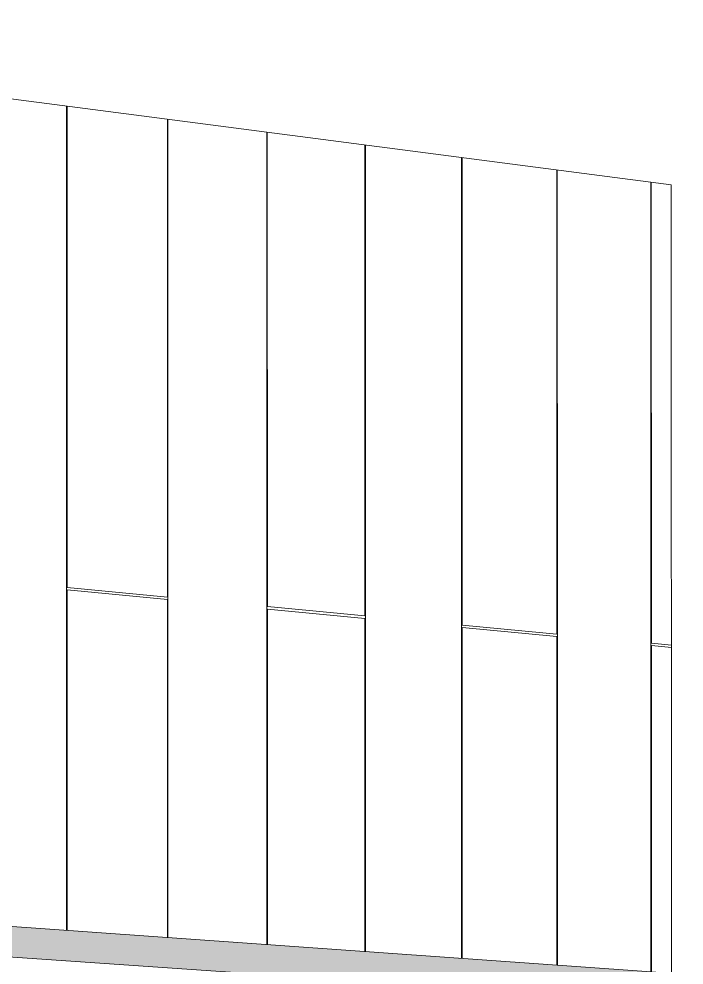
# Model space of a CAD drawing. Header units: inches. Extents: x 31155.6 to 31160.43, y 58.98 to 66.18.
# Drawn here: x 31156.68557 to 31156.70017, y 59.18765 to 59.20842 of the extents above; entities that cross this region are included whole.
import ezdxf

# ---------------------------------------------------------------- set-up
doc = ezdxf.new("R2010")
doc.units = ezdxf.units.IN
doc.header["$MEASUREMENT"] = 0
for name, color, linetype, lineweight in [('A-ROOF', 132, 'Continuous', 13), ('A-WALL-PATT', 111, 'Continuous', 13), ('L-SITE-WALL', 31, 'Continuous', 13)]:
    doc.layers.add(name, color=color, linetype=linetype, lineweight=lineweight)

# ---------------------------------------------------------------- blocks, each defined once
blk = doc.blocks.new('FP_17-Looking North East')
at = {"layer": 'A-WALL-PATT', "lineweight": 9}
for p, q in [((31156.686617, 59.195885), (31156.686615, 59.206501)), ((31156.686628, 59.195939), (31156.686627, 59.2065)), ((31156.688831, 59.195729), (31156.68883, 59.206214)), ((31156.688843, 59.195673), (31156.688842, 59.206212)), ((31156.691015, 59.195466), (31156.691013, 59.20593)), ((31156.691026, 59.19552), (31156.691024, 59.205929)), ((31156.693167, 59.195315), (31156.693165, 59.205651)), ((31156.693178, 59.19526), (31156.693176, 59.20565)), ((31156.695288, 59.195059), (31156.695287, 59.205375)), ((31156.695299, 59.195112), (31156.695298, 59.205374)), ((31156.69738, 59.194913), (31156.697379, 59.205104)), ((31156.697391, 59.194859), (31156.69739, 59.205102)), ((31156.699443, 59.194663), (31156.699442, 59.204836)), ((31156.699454, 59.194715), (31156.699452, 59.204835)), ((31156.686618, 59.18842), (31156.686617, 59.195885)), ((31156.686628, 59.195939), (31156.688831, 59.195729)), ((31156.688831, 59.195674), (31156.686628, 59.195884)), ((31156.686629, 59.188419), (31156.686628, 59.195884)), ((31156.688832, 59.188263), (31156.688831, 59.195674)), ((31156.688844, 59.188262), (31156.688843, 59.195673)), ((31156.691016, 59.188108), (31156.691015, 59.195466)), ((31156.691026, 59.19552), (31156.693167, 59.195315)), ((31156.691026, 59.195465), (31156.693167, 59.195261)), ((31156.691027, 59.188107), (31156.691026, 59.195465)), ((31156.693168, 59.187955), (31156.693167, 59.195261)), ((31156.693179, 59.187954), (31156.693178, 59.19526)), ((31156.695289, 59.187804), (31156.695288, 59.195059)), ((31156.695299, 59.195112), (31156.69738, 59.194913)), ((31156.69738, 59.19486), (31156.695299, 59.195058)), ((31156.6953, 59.187804), (31156.695299, 59.195058)), ((31156.697381, 59.187656), (31156.69738, 59.19486)), ((31156.697392, 59.187655), (31156.697391, 59.194859)), ((31156.699444, 59.18751), (31156.699443, 59.194663)), ((31156.699454, 59.194715), (31156.699893, 59.194673)), ((31156.699454, 59.194662), (31156.699893, 59.19462)), ((31156.699455, 59.187509), (31156.699454, 59.194662))]:
    blk.add_line(p, q, dxfattribs=at)

msp = doc.modelspace()

# ---------------------------------------------------------------- hatches: boundary and pattern name
at = {"layer": 'A-ROOF'}
msp.add_hatch(color=256, dxfattribs=at).paths.add_polyline_path([(31156.700173, 59.186814), (31156.700173, 59.187451), (31156.605497, 59.194138), (31156.605326, 59.193926), (31156.605062, 59.193742), (31156.604843, 59.193652), (31156.604559, 59.193612), (31156.600481, 59.193868), (31156.596563, 59.193976), (31156.596564, 59.193939), (31156.597305, 59.193913), (31156.59856, 59.193867), (31156.59856, 59.193802), (31156.599249, 59.193778), (31156.600537, 59.19373), (31156.600537, 59.193666), (31156.601178, 59.193643), (31156.602493, 59.193595), (31156.602493, 59.193532), (31156.700173, 59.186814)], flags=0)

# ---------------------------------------------------------------- linework, layer by layer
for p, q in [((31156.605514, 59.194167), (31156.700173, 59.187451)), ((31156.700173, 59.186814), (31156.602491, 59.193532))]:
    msp.add_line(p, q, dxfattribs=at)
at = {"layer": 'L-SITE-WALL'}
for p, q in [((31156.699892, 59.204778), (31156.671873, 59.208416)), ((31156.699894, 59.187478), (31156.699892, 59.204778))]:
    msp.add_line(p, q, dxfattribs=at)

# ---------------------------------------------------------------- block references
at = {"layer": 'L-SITE-WALL', "lineweight": 9}
msp.add_blockref('FP_17-Looking North East', (0, 0), dxfattribs=at)

doc.saveas('drawing.dxf')
